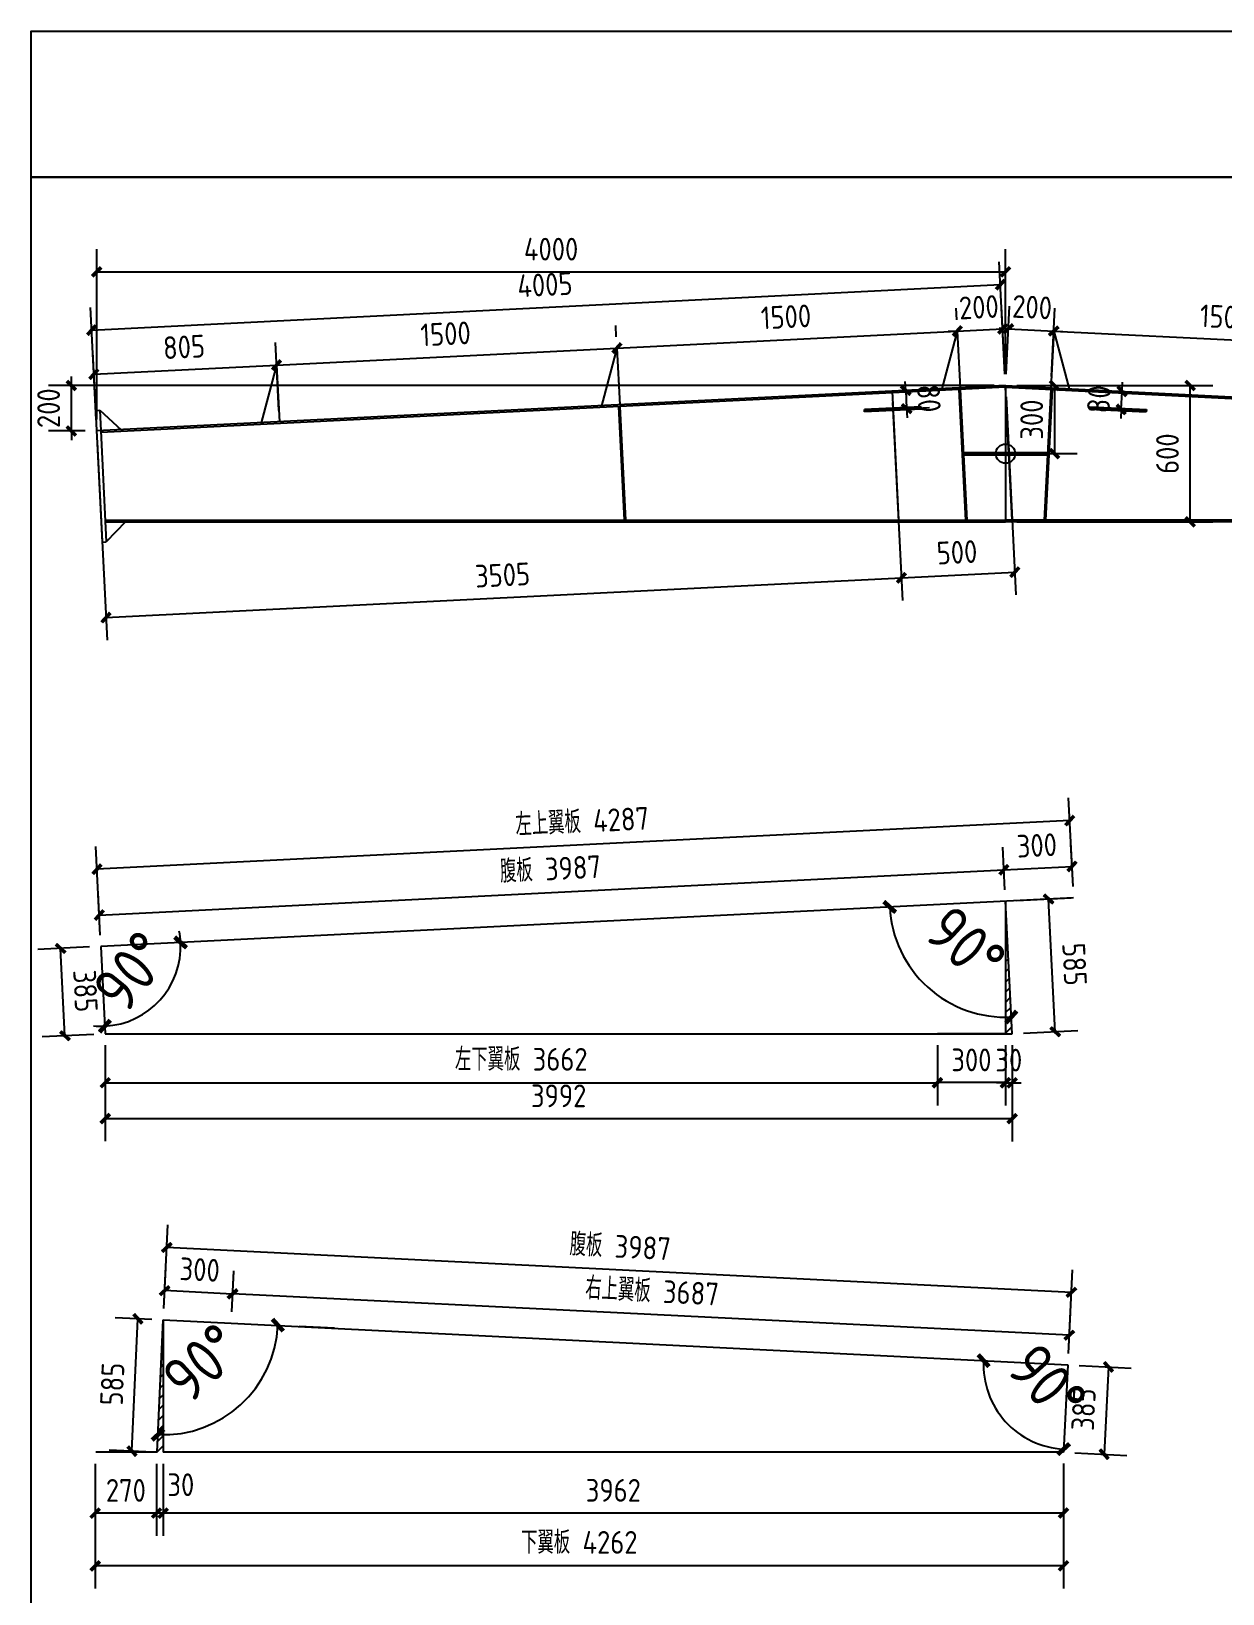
# Model space of a CAD drawing. Extents: x 411778 to 673094, y -11605 to 324395.
# Drawn here: x 440968 to 446213, y 128519 to 135395 of the extents above; entities that cross this region are included whole.
import ezdxf

# ---------------------------------------------------------------- set-up
doc = ezdxf.new("R2010")
doc.units = 0
doc.header["$LTSCALE"] = 1000
doc.header["$MEASUREMENT"] = 0
doc.styles.get("Standard").update_dxf_attribs({"font": 'gbenor.shx', "bigfont": 'gbcbig.shx'})
doc.dimstyles.get("Standard").update_dxf_attribs({"dimscale": 100, "dimtxt": 3.5, "dimasz": 1, "dimexe": 2.5, "dimexo": 3, "dimgap": 1.5, "dimtad": 1, "dimdec": 0, "dimzin": 0, "dimdsep": 46, "dimtxsty": 'Standard', "dimblk": 'ARCHTICK', "dimcen": 0.09, "dimadec": 0, "dimazin": 0, "dimtfac": 1, "dimtdec": 0, "dimtix": 1, "dimtmove": 2, "dimatfit": 3, "dimfxl": 1, "dimtolj": 1, "dimtzin": 0, "dimarcsym": 0})

# ---------------------------------------------------------------- blocks, each defined once
blk = doc.blocks.new('_ArchTick')
at = {"color": 0, "linetype": 'ByBlock', "const_width": 0.4}
blk.add_lwpolyline([(-0.5, -0.5), (0.5, 0.5)], dxfattribs=at)
blk = doc.blocks.new('*D1369')
at = {"color": 3, "lineweight": -2}
for p, q in [((442058, 133726.1), (442043, 134025.8)), ((441254, 133685.9), (441239, 133985.6)), ((441244, 133885.7), (442048, 133925.9))]:
    blk.add_line(p, q, dxfattribs=at)
at = {"layer": 'Defpoints', "color": 0}
for p in [(442048, 133925.9), (441256.5, 133636), (442060.5, 133676.2)]:
    blk.add_point(p, dxfattribs=at)
at = {"color": 3, "lineweight": -2, "xscale": 40, "yscale": 40, "zscale": 40}
for p, rotation in [((442048, 133925.9), 2.862405226121261), ((441244, 133885.7), 182.8624052261213)]:
    blk.add_blockref('_ArchTick', p, dxfattribs=dict(at, rotation=rotation))
at = {"color": 0, "insert": (441641, 134005.7), "char_height": 100, "attachment_point": 5, "rotation": 2.86241}
blk.add_mtext('\\A1;805', dxfattribs=at)
blk = doc.blocks.new('*D1370')
at = {"color": 3, "lineweight": -2}
for p, q in [((443543.6, 134050.7), (443541.1, 134100.7)), ((442058, 133726.1), (442043, 134025.8)), ((442048, 133925.9), (443546.1, 134000.8))]:
    blk.add_line(p, q, dxfattribs=at)
at = {"layer": 'Defpoints', "color": 0}
for p in [(443546.1, 134000.8), (443546.1, 134000.8), (442060.5, 133676.2)]:
    blk.add_point(p, dxfattribs=at)
at = {"color": 3, "lineweight": -2, "xscale": 40, "yscale": 40, "zscale": 40}
for p, rotation in [((443546.1, 134000.8), 2.862405226125675), ((442048, 133925.9), 182.8624052261257)]:
    blk.add_blockref('_ArchTick', p, dxfattribs=dict(at, rotation=rotation))
at = {"color": 0, "insert": (442792, 134063.2), "char_height": 100, "attachment_point": 5, "rotation": 2.86241}
blk.add_mtext('\\A1;1500', dxfattribs=at)
blk = doc.blocks.new('*D1371')
at = {"color": 3, "lineweight": -2}
for p, q in [((445041.7, 134125.6), (445039.2, 134175.6)), ((443543.6, 134050.7), (443541.1, 134100.7)), ((443546.1, 134000.8), (445044.2, 134075.7))]:
    blk.add_line(p, q, dxfattribs=at)
at = {"layer": 'Defpoints', "color": 0}
for p in [(445044.2, 134075.7), (445044.2, 134075.7), (443546.1, 134000.8)]:
    blk.add_point(p, dxfattribs=at)
at = {"color": 3, "lineweight": -2, "xscale": 40, "yscale": 40, "zscale": 40}
for p, rotation in [((445044.2, 134075.7), 2.862405226125675), ((443546.1, 134000.8), 182.8624052261257)]:
    blk.add_blockref('_ArchTick', p, dxfattribs=dict(at, rotation=rotation))
at = {"color": 0, "insert": (444290.2, 134138.1), "char_height": 100, "attachment_point": 5, "rotation": 2.86241}
blk.add_mtext('\\A1;1500', dxfattribs=at)
blk = doc.blocks.new('*D1372')
at = {"color": 3, "lineweight": -2}
for p, q in [((445041.7, 134125.6), (445039.2, 134175.6)), ((445254, 133885.9), (445239, 134185.6)), ((445044.2, 134075.7), (445004.3, 134073.7)), ((445044.2, 134075.7), (445244, 134085.7)), ((445244, 134085.7), (445283.9, 134087.7))]:
    blk.add_line(p, q, dxfattribs=at)
at = {"layer": 'Defpoints', "color": 0}
for p in [(445044.2, 134075.7), (445244, 134085.7), (445256.5, 133836)]:
    blk.add_point(p, dxfattribs=at)
at = {"color": 3, "lineweight": -2, "xscale": 40, "yscale": 40, "zscale": 40}
for p, rotation in [((445044.2, 134075.7), 2.862405226125659), ((445244, 134085.7), 182.8624052261257)]:
    blk.add_blockref('_ArchTick', p, dxfattribs=dict(at, rotation=rotation))
at = {"color": 0, "insert": (445139.1, 134180.6), "char_height": 100, "attachment_point": 5, "rotation": 2.86241}
blk.add_mtext('\\A1;200', dxfattribs=at)
blk = doc.blocks.new('*D1373')
at = {"color": 3, "lineweight": -2}
for p, q in [((445259, 133885.9), (445273.9, 134185.6)), ((445458.7, 133876), (445473.7, 134175.6)), ((445269, 134085.7), (445229, 134087.7)), ((445269, 134085.7), (445468.7, 134075.7)), ((445468.7, 134075.7), (445508.7, 134073.7))]:
    blk.add_line(p, q, dxfattribs=at)
at = {"layer": 'Defpoints', "color": 0}
for p in [(445468.7, 134075.7), (445256.5, 133836), (445456.2, 133826)]:
    blk.add_point(p, dxfattribs=at)
at = {"color": 3, "lineweight": -2, "xscale": 40, "yscale": 40, "zscale": 40}
for p, rotation in [((445269, 134085.7), 357.1375947738866), ((445468.7, 134075.7), 177.1375947738866)]:
    blk.add_blockref('_ArchTick', p, dxfattribs=dict(at, rotation=rotation))
at = {"color": 0, "insert": (445373.8, 134180.6), "char_height": 100, "attachment_point": 5, "rotation": 357.13759}
blk.add_mtext('\\A1;200', dxfattribs=at)
blk = doc.blocks.new('*D1374')
at = {"color": 3, "lineweight": -2}
for p, q in [((445458.7, 133876), (445473.7, 134175.6)), ((446969.3, 134050.7), (446971.8, 134100.7)), ((445468.7, 134075.7), (446966.8, 134000.8))]:
    blk.add_line(p, q, dxfattribs=at)
at = {"layer": 'Defpoints', "color": 0}
for p in [(446966.8, 134000.8), (446966.8, 134000.8), (445456.2, 133826)]:
    blk.add_point(p, dxfattribs=at)
at = {"color": 3, "lineweight": -2, "xscale": 40, "yscale": 40, "zscale": 40}
for p, rotation in [((445468.7, 134075.7), 177.1375947738743), ((446966.8, 134000.8), 357.1375947738744)]:
    blk.add_blockref('_ArchTick', p, dxfattribs=dict(at, rotation=rotation))
at = {"color": 0, "insert": (446222.8, 134138.1), "char_height": 100, "attachment_point": 5, "rotation": 357.13759}
blk.add_mtext('\\A1;1500', dxfattribs=at)
blk = doc.blocks.new('*D1366')
at = {"color": 3, "lineweight": -2}
for p, q in [((445206.5, 133836), (441045, 133836)), ((441145, 133836), (441145, 133876)), ((441145, 133636), (441145, 133836)), ((441206.5, 133636), (441045, 133636)), ((441145, 133636), (441145, 133596))]:
    blk.add_line(p, q, dxfattribs=at)
at = {"layer": 'Defpoints', "color": 0}
for p in [(441145, 133836), (445256.5, 133836), (441256.5, 133636)]:
    blk.add_point(p, dxfattribs=at)
at = {"color": 3, "lineweight": -2, "xscale": 40, "yscale": 40, "zscale": 40}
for p, rotation in [((441145, 133836), 270), ((441145, 133636), 90)]:
    blk.add_blockref('_ArchTick', p, dxfattribs=dict(at, rotation=rotation))
at = {"color": 0, "insert": (441045, 133736), "char_height": 100, "attachment_point": 5, "rotation": 90}
blk.add_mtext('\\A1;200', dxfattribs=at)
blk = doc.blocks.new('*D1367')
at = {"color": 3, "lineweight": -2}
for p, q in [((441256.5, 133686), (441256.5, 134436)), ((445256.5, 133886), (445256.5, 134436)), ((441256.5, 134336), (445256.5, 134336))]:
    blk.add_line(p, q, dxfattribs=at)
at = {"layer": 'Defpoints', "color": 0}
for p in [(445256.5, 134336), (445256.5, 133836), (441256.5, 133636)]:
    blk.add_point(p, dxfattribs=at)
at = {"color": 3, "lineweight": -2, "xscale": 40, "yscale": 40, "zscale": 40, "rotation": 180}
blk.add_blockref('_ArchTick', (441256.5, 134336), dxfattribs=at)
at = {"color": 3, "lineweight": -2, "xscale": 40, "yscale": 40, "zscale": 40}
blk.add_blockref('_ArchTick', (445256.5, 134336), dxfattribs=at)
at = {"color": 0, "insert": (443256.5, 134436), "char_height": 100, "attachment_point": 5}
blk.add_mtext('\\A1;4000', dxfattribs=at)
blk = doc.blocks.new('*D1368')
at = {"color": 3, "lineweight": -2}
for p, q in [((445254, 133885.9), (445229.3, 134379.7)), ((441234.3, 134079.8), (445234.3, 134279.8)), ((441254, 133685.9), (441229.3, 134179.7))]:
    blk.add_line(p, q, dxfattribs=at)
at = {"layer": 'Defpoints', "color": 0}
for p in [(445234.3, 134279.8), (445256.5, 133836), (441256.5, 133636)]:
    blk.add_point(p, dxfattribs=at)
at = {"color": 3, "lineweight": -2, "xscale": 40, "yscale": 40, "zscale": 40}
for p, rotation in [((445234.3, 134279.8), 2.862405226111325), ((441234.3, 134079.8), 182.8624052261113)]:
    blk.add_blockref('_ArchTick', p, dxfattribs=dict(at, rotation=rotation))
at = {"color": 0, "insert": (443229.3, 134279.7), "char_height": 100, "attachment_point": 5, "rotation": 2.86241}
blk.add_mtext('\\A1;4005', dxfattribs=at)
blk = doc.blocks.new('*D1377')
at = {"color": 3, "lineweight": -2}
for p, q in [((444759.6, 133761.1), (444803.2, 132889.6)), ((441259, 133586.1), (441302.5, 132714.6)), ((441297.5, 132814.5), (444798.2, 132989.5))]:
    blk.add_line(p, q, dxfattribs=at)
at = {"layer": 'Defpoints', "color": 0}
for p in [(444757.1, 133811), (441256.5, 133636), (444798.2, 132989.5)]:
    blk.add_point(p, dxfattribs=at)
at = {"color": 3, "lineweight": -2, "xscale": 40, "yscale": 40, "zscale": 40}
for p, rotation in [((444798.2, 132989.5), 2.862405226090842), ((441297.5, 132814.5), 182.8624052260909)]:
    blk.add_blockref('_ArchTick', p, dxfattribs=dict(at, rotation=rotation))
at = {"color": 0, "insert": (443042.9, 133001.9), "char_height": 100, "attachment_point": 5, "rotation": 2.86241}
blk.add_mtext('\\A1;3505', dxfattribs=at)
blk = doc.blocks.new('*D1378')
at = {"color": 3, "lineweight": -2}
for p, q in [((444759.6, 133761.1), (444803.2, 132889.6)), ((445259, 133786.1), (445302.5, 132914.6)), ((444798.2, 132989.5), (445297.5, 133014.5))]:
    blk.add_line(p, q, dxfattribs=at)
at = {"layer": 'Defpoints', "color": 0}
for p in [(445256.5, 133836), (444757.1, 133811), (445297.5, 133014.5)]:
    blk.add_point(p, dxfattribs=at)
at = {"color": 3, "lineweight": -2, "xscale": 40, "yscale": 40, "zscale": 40}
for p, rotation in [((444798.2, 132989.5), 182.8624052260909), ((445297.5, 133014.5), 2.862405226090868)]:
    blk.add_blockref('_ArchTick', p, dxfattribs=dict(at, rotation=rotation))
at = {"color": 0, "insert": (445042.9, 133101.9), "char_height": 100, "attachment_point": 5, "rotation": 2.86241}
blk.add_mtext('\\A1;500', dxfattribs=at)
blk = doc.blocks.new('*D1379')
at = {"color": 3, "lineweight": -2}
for p, q in [((441225, 131364.9), (440997.8, 131353.5)), ((441116.9, 130974.1), (441097.7, 131358.5)), ((441244.2, 130980.5), (441017.1, 130969.1))]:
    blk.add_line(p, q, dxfattribs=at)
at = {"layer": 'Defpoints', "color": 0}
for p in [(441097.7, 131358.5), (441274.9, 131367.4), (441294.1, 130983)]:
    blk.add_point(p, dxfattribs=at)
at = {"color": 3, "lineweight": -2, "xscale": 40, "yscale": 40, "zscale": 40}
for p, rotation in [((441097.7, 131358.5), 92.86240522614227), ((441116.9, 130974.1), 272.8624052261422)]:
    blk.add_blockref('_ArchTick', p, dxfattribs=dict(at, rotation=rotation))
at = {"color": 0, "insert": (441207.2, 131171.3), "char_height": 100, "attachment_point": 5, "rotation": 272.86241}
blk.add_mtext('\\A1;385', dxfattribs=at)
blk = doc.blocks.new('*D1380')
at = {"color": 3, "lineweight": -2}
for p, q in [((445254, 131616.4), (445244.6, 131804.5)), ((441268, 131505.5), (445249.6, 131704.6)), ((441272.4, 131417.3), (441263, 131605.4))]:
    blk.add_line(p, q, dxfattribs=at)
at = {"layer": 'Defpoints', "color": 0}
for p in [(445249.6, 131704.6), (445256.5, 131566.4), (441274.9, 131367.4)]:
    blk.add_point(p, dxfattribs=at)
at = {"color": 3, "lineweight": -2, "xscale": 40, "yscale": 40, "zscale": 40}
for p, rotation in [((445249.6, 131704.6), 2.862405226128246), ((441268, 131505.5), 182.8624052261282)]:
    blk.add_blockref('_ArchTick', p, dxfattribs=dict(at, rotation=rotation))
at = {"color": 0, "insert": (443253.7, 131708.2), "char_height": 100, "attachment_point": 5, "rotation": 2.86241}
blk.add_mtext('\\A1;腹板 3987', dxfattribs=at)
blk = doc.blocks.new('*D1381')
at = {"color": 3, "lineweight": -2}
for p, q in [((445254, 131616.4), (445244.6, 131804.5)), ((445553.7, 131631.4), (445544.3, 131819.4)), ((445249.6, 131704.6), (445549.3, 131719.6))]:
    blk.add_line(p, q, dxfattribs=at)
at = {"layer": 'Defpoints', "color": 0}
for p in [(445549.3, 131719.6), (445256.5, 131566.4), (445556.2, 131581.4)]:
    blk.add_point(p, dxfattribs=at)
at = {"color": 3, "lineweight": -2, "xscale": 40, "yscale": 40, "zscale": 40}
for p, rotation in [((445249.6, 131704.6), 182.8624052261257), ((445549.3, 131719.6), 2.862405226125675)]:
    blk.add_blockref('_ArchTick', p, dxfattribs=dict(at, rotation=rotation))
at = {"color": 0, "insert": (445394.4, 131811.9), "char_height": 100, "attachment_point": 5, "rotation": 2.86241}
blk.add_mtext('\\A1;300', dxfattribs=at)
blk = doc.blocks.new('*D1382')
at = {"color": 3, "lineweight": -2}
for p, q in [((445553.7, 131631.4), (445534.2, 132021.1)), ((445539.2, 131921.2), (441257.9, 131707.2)), ((441272.4, 131417.3), (441252.9, 131807))]:
    blk.add_line(p, q, dxfattribs=at)
at = {"layer": 'Defpoints', "color": 0}
for p in [(441257.9, 131707.2), (445556.2, 131581.4), (441274.9, 131367.4)]:
    blk.add_point(p, dxfattribs=at)
at = {"color": 3, "lineweight": -2, "xscale": 40, "yscale": 40, "zscale": 40}
for p, rotation in [((445539.2, 131921.2), 2.862405226111511), ((441257.9, 131707.2), 182.8624052261115)]:
    blk.add_blockref('_ArchTick', p, dxfattribs=dict(at, rotation=rotation))
at = {"color": 0, "insert": (443393.4, 131917.4), "char_height": 100, "attachment_point": 5, "rotation": 2.86241}
blk.add_mtext('\\A1;左上翼板 4287', dxfattribs=at)
blk = doc.blocks.new('*D1383')
at = {"color": 3, "lineweight": -2}
for p, q in [((445306.5, 131568.9), (445546.1, 131580.9)), ((445475.4, 130991.9), (445446.2, 131575.9)), ((445335.7, 130985), (445575.3, 130996.9))]:
    blk.add_line(p, q, dxfattribs=at)
at = {"layer": 'Defpoints', "color": 0}
for p in [(445256.5, 131566.4), (445446.2, 131575.9), (445285.7, 130982.5)]:
    blk.add_point(p, dxfattribs=at)
at = {"color": 3, "lineweight": -2, "xscale": 40, "yscale": 40, "zscale": 40}
for p, rotation in [((445446.2, 131575.9), 92.86240522611246), ((445475.4, 130991.9), 272.8624052261125)]:
    blk.add_blockref('_ArchTick', p, dxfattribs=dict(at, rotation=rotation))
at = {"color": 0, "insert": (445560.7, 131288.9), "char_height": 100, "attachment_point": 5, "rotation": 272.86241}
blk.add_mtext('\\A1;585', dxfattribs=at)
blk = doc.blocks.new('*D1384')
at = {"color": 3, "lineweight": -2}
for p, q in [((441294.1, 130933), (441294.1, 130667.4)), ((444956.5, 130932.5), (444956.5, 130667)), ((441294.1, 130767.4), (444956.5, 130767))]:
    blk.add_line(p, q, dxfattribs=at)
at = {"layer": 'Defpoints', "color": 0}
for p in [(441294.1, 130983), (444956.5, 130982.5), (444956.5, 130767)]:
    blk.add_point(p, dxfattribs=at)
at = {"color": 3, "lineweight": -2, "xscale": 40, "yscale": 40, "zscale": 40}
for p, rotation in [((441294.1, 130767.4), 179.9928155509552), ((444956.5, 130767), 359.9928155509552)]:
    blk.add_blockref('_ArchTick', p, dxfattribs=dict(at, rotation=rotation))
at = {"color": 0, "insert": (443125.3, 130870.5), "char_height": 100, "attachment_point": 5, "rotation": 359.99282}
blk.add_mtext('\\A1;左下翼板 3662', dxfattribs=at)
blk = doc.blocks.new('*D1385')
at = {"color": 3, "lineweight": -2}
for p, q in [((445256.5, 130932.5), (445256.5, 130667)), ((445285.7, 130932.5), (445285.7, 130666.9)), ((445256.5, 130767), (445216.5, 130767)), ((445256.5, 130767), (445285.7, 130766.9)), ((445285.7, 130766.9), (445325.7, 130766.9))]:
    blk.add_line(p, q, dxfattribs=at)
at = {"layer": 'Defpoints', "color": 0}
for p in [(445256.5, 130982.5), (445285.7, 130982.5), (445285.7, 130766.9)]:
    blk.add_point(p, dxfattribs=at)
at = {"color": 3, "lineweight": -2, "xscale": 40, "yscale": 40, "zscale": 40}
for p, rotation in [((445256.5, 130767), 359.9928155509554), ((445285.7, 130766.9), 179.9928155509554)]:
    blk.add_blockref('_ArchTick', p, dxfattribs=dict(at, rotation=rotation))
at = {"color": 0, "insert": (445271.1, 130867), "char_height": 100, "attachment_point": 5, "rotation": 359.99282}
blk.add_mtext('\\A1;30', dxfattribs=at)
blk = doc.blocks.new('*D1386')
at = {"color": 0, "lineweight": -2}
blk.add_arc((445256.5, 131566.4), 510.3, 182.86241, 272.86241, dxfattribs=at)
at = {"layer": 'Defpoints', "color": 0}
for p in [(445256.5, 131566.4), (445556.2, 131581.4), (441274.9, 131367.4), (444827.9, 131289.6), (445285.7, 130982.5)]:
    blk.add_point(p, dxfattribs=at)
at = {"color": 0, "lineweight": -2, "xscale": 50, "yscale": 50, "zscale": 50}
for p, rotation in [((444746.9, 131541), 92.8624052261116), ((445282, 131056.8), 2.862405226113909)]:
    blk.add_blockref('_ArchTick', p, dxfattribs=dict(at, rotation=rotation))
at = {"color": 0, "insert": (445081.9, 131373.4), "char_height": 200, "attachment_point": 5, "rotation": 317.86241}
blk.add_mtext('\\A1;90°', dxfattribs=at)
blk = doc.blocks.new('*D1387')
at = {"color": 0, "lineweight": -2}
for start, end in [(2.86241, 11.02402), (272.86241, 2.86241), (264.70079, 272.86241)]:
    blk.add_arc((441274.9, 131367.4), 351.3, start, end, dxfattribs=at)
at = {"layer": 'Defpoints', "color": 0}
for p in [(445556.2, 131581.4), (441274.9, 131367.4), (441274.9, 131367.4), (441465.5, 131072.3), (441294.1, 130983)]:
    blk.add_point(p, dxfattribs=at)
at = {"color": 0, "lineweight": -2, "xscale": 50, "yscale": 50, "zscale": 50}
for p, rotation in [((441625.8, 131384.9), 272.8624052261117), ((441292.5, 131016.5), 2.862405226151799)]:
    blk.add_blockref('_ArchTick', p, dxfattribs=dict(at, rotation=rotation))
at = {"color": 0, "insert": (441411.1, 131257), "char_height": 200, "attachment_point": 5, "rotation": 50.96011}
blk.add_mtext('\\A1;90°', dxfattribs=at)
blk = doc.blocks.new('*D1388')
at = {"color": 3, "lineweight": -2}
for p, q in [((441294.1, 130933), (441294.1, 130509.9)), ((445285.7, 130932.5), (445285.7, 130509.4)), ((441294.1, 130609.9), (445285.7, 130609.4))]:
    blk.add_line(p, q, dxfattribs=at)
at = {"layer": 'Defpoints', "color": 0}
for p in [(441294.1, 130983), (445285.7, 130982.5), (445285.7, 130609.4)]:
    blk.add_point(p, dxfattribs=at)
at = {"color": 3, "lineweight": -2, "xscale": 40, "yscale": 40, "zscale": 40}
for p, rotation in [((441294.1, 130609.9), 179.992815550955), ((445285.7, 130609.4), 359.992815550955)]:
    blk.add_blockref('_ArchTick', p, dxfattribs=dict(at, rotation=rotation))
at = {"color": 0, "insert": (443289.9, 130709.7), "char_height": 100, "attachment_point": 5, "rotation": 359.99282}
blk.add_mtext('\\A1;3992', dxfattribs=at)
blk = doc.blocks.new('*D1389')
at = {"color": 3, "lineweight": -2}
for p, q in [((444956.5, 130932.5), (444956.5, 130668)), ((445256.5, 130932.5), (445256.5, 130667.9)), ((445256.5, 130767.9), (444956.5, 130768))]:
    blk.add_line(p, q, dxfattribs=at)
at = {"layer": 'Defpoints', "color": 0}
for p in [(444956.5, 130982.5), (445256.5, 130982.5), (444956.5, 130768)]:
    blk.add_point(p, dxfattribs=at)
at = {"color": 3, "lineweight": -2, "xscale": 40, "yscale": 40, "zscale": 40}
for p, rotation in [((444956.5, 130768), 179.9928155509547), ((445256.5, 130767.9), 359.9928155509547)]:
    blk.add_blockref('_ArchTick', p, dxfattribs=dict(at, rotation=rotation))
at = {"color": 0, "insert": (445106.5, 130868), "char_height": 100, "attachment_point": 5, "rotation": 359.99282}
blk.add_mtext('\\A1;300', dxfattribs=at)
blk = doc.blocks.new('*D1394')
at = {"color": 3, "lineweight": -2}
for p, q in [((441850.8, 129758.6), (441859.8, 129939)), ((445537.3, 129656.4), (441854.8, 129839.1)), ((445533.3, 129575.8), (445542.2, 129756.2))]:
    blk.add_line(p, q, dxfattribs=at)
at = {"layer": 'Defpoints', "color": 0}
for p in [(441854.8, 129839.1), (441848.3, 129708.7), (445530.8, 129525.9)]:
    blk.add_point(p, dxfattribs=at)
at = {"color": 3, "lineweight": -2, "xscale": 40, "yscale": 40, "zscale": 40}
for p, rotation in [((441854.8, 129839.1), 177.158499624351), ((445537.3, 129656.4), 357.158499624351)]:
    blk.add_blockref('_ArchTick', p, dxfattribs=dict(at, rotation=rotation))
at = {"color": 0, "insert": (443701.1, 129850.9), "char_height": 100, "attachment_point": 5, "rotation": 357.1585}
blk.add_mtext('\\A1;右上翼板 3687', dxfattribs=at)
blk = doc.blocks.new('*D1395')
at = {"color": 3, "lineweight": -2}
for p, q in [((441551.6, 129773.4), (441560.5, 129952.4)), ((441850.8, 129758.6), (441859.7, 129937.6)), ((441854.7, 129837.7), (441555.6, 129852.5))]:
    blk.add_line(p, q, dxfattribs=at)
at = {"layer": 'Defpoints', "color": 0}
for p in [(441555.6, 129852.5), (441549.2, 129723.5), (441848.3, 129708.7)]:
    blk.add_point(p, dxfattribs=at)
at = {"color": 3, "lineweight": -2, "xscale": 40, "yscale": 40, "zscale": 40}
for p, rotation in [((441555.6, 129852.5), 177.1584996243503), ((441854.7, 129837.7), 357.1584996243503)]:
    blk.add_blockref('_ArchTick', p, dxfattribs=dict(at, rotation=rotation))
at = {"color": 0, "insert": (441710.1, 129945), "char_height": 100, "attachment_point": 5, "rotation": 357.1585}
blk.add_mtext('\\A1;300', dxfattribs=at)
blk = doc.blocks.new('*D1396')
at = {"color": 3, "lineweight": -2}
for p, q in [((441551.6, 129773.4), (441570, 130142.5)), ((445546.6, 129845), (441565, 130042.6)), ((445533.3, 129575.8), (445551.6, 129944.8))]:
    blk.add_line(p, q, dxfattribs=at)
at = {"layer": 'Defpoints', "color": 0}
for p in [(441565, 130042.6), (441549.2, 129723.5), (445530.8, 129525.9)]:
    blk.add_point(p, dxfattribs=at)
at = {"color": 3, "lineweight": -2, "xscale": 40, "yscale": 40, "zscale": 40}
for p, rotation in [((441565, 130042.6), 177.158499624351), ((445546.6, 129845), 357.158499624351)]:
    blk.add_blockref('_ArchTick', p, dxfattribs=dict(at, rotation=rotation))
at = {"color": 0, "insert": (443560.9, 130046.9), "char_height": 100, "attachment_point": 5, "rotation": 357.1585}
blk.add_mtext('\\A1;腹板 3987', dxfattribs=at)
blk = doc.blocks.new('*D1397')
at = {"color": 3, "lineweight": -2}
for p, q in [((445580.7, 129523.4), (445809.5, 129511.9)), ((445709.6, 129516.9), (445690.4, 129132.5)), ((445561.5, 129139), (445790.3, 129127.5))]:
    blk.add_line(p, q, dxfattribs=at)
at = {"layer": 'Defpoints', "color": 0}
for p in [(445530.8, 129525.9), (445511.6, 129141.5), (445690.4, 129132.5)]:
    blk.add_point(p, dxfattribs=at)
at = {"color": 3, "lineweight": -2, "xscale": 40, "yscale": 40, "zscale": 40}
for p, rotation in [((445709.6, 129516.9), 87.1375947738753), ((445690.4, 129132.5), 267.1375947738753)]:
    blk.add_blockref('_ArchTick', p, dxfattribs=dict(at, rotation=rotation))
at = {"color": 0, "insert": (445600.1, 129329.7), "char_height": 100, "attachment_point": 5, "rotation": 87.13759}
blk.add_mtext('\\A1;385', dxfattribs=at)
blk = doc.blocks.new('*D1398')
at = {"color": 3, "lineweight": -2}
for p, q in [((441499.2, 129725.8), (441338.3, 129733)), ((441411.9, 129146), (441438.2, 129728.5)), ((441472.9, 129143.2), (441312, 129150.5))]:
    blk.add_line(p, q, dxfattribs=at)
at = {"layer": 'Defpoints', "color": 0}
for p in [(441438.2, 129728.5), (441549.2, 129723.5), (441522.9, 129141)]:
    blk.add_point(p, dxfattribs=at)
at = {"color": 3, "lineweight": -2, "xscale": 40, "yscale": 40, "zscale": 40}
for p, rotation in [((441438.2, 129728.5), 87.41582622571491), ((441411.9, 129146), 267.4158262257149)]:
    blk.add_blockref('_ArchTick', p, dxfattribs=dict(at, rotation=rotation))
at = {"color": 0, "insert": (441325.2, 129441.7), "char_height": 100, "attachment_point": 5, "rotation": 87.41583}
blk.add_mtext('\\A1;585', dxfattribs=at)
blk = doc.blocks.new('*D1399')
at = {"color": 0, "lineweight": -2}
blk.add_line((442148.1, 129696.5), (442303.6, 129689.5), dxfattribs=at)
blk.add_arc((441549.2, 129723.5), 505.2, 267.41583, 357.41583, dxfattribs=at)
at = {"layer": 'Defpoints', "color": 0}
for p in [(441549.2, 129723.5), (441549.2, 129723.5), (441848.4, 129710), (441781.8, 129275.1), (441522.9, 129141)]:
    blk.add_point(p, dxfattribs=at)
at = {"color": 0, "lineweight": -2, "xscale": 50, "yscale": 50, "zscale": 50}
for p, rotation in [((442053.8, 129700.7), 87.41582622573154), ((441526.4, 129218.8), 177.4158262257136)]:
    blk.add_blockref('_ArchTick', p, dxfattribs=dict(at, rotation=rotation))
at = {"color": 0, "insert": (441721.3, 129535.1), "char_height": 200, "attachment_point": 5, "rotation": 42.41583}
blk.add_mtext('\\A1;90°', dxfattribs=at)
blk = doc.blocks.new('*D1564')
at = {"color": 3, "lineweight": -2}
for p, q in [((445306.5, 133836), (445572, 133836)), ((445472, 133836), (445472, 133536)), ((445306.5, 133536), (445572, 133536))]:
    blk.add_line(p, q, dxfattribs=at)
at = {"layer": 'Defpoints', "color": 0}
for p in [(445256.5, 133836), (445256.5, 133536), (445472, 133536)]:
    blk.add_point(p, dxfattribs=at)
at = {"color": 3, "lineweight": -2, "xscale": 40, "yscale": 40, "zscale": 40}
for p, rotation in [((445472, 133836), 90), ((445472, 133536), 270)]:
    blk.add_blockref('_ArchTick', p, dxfattribs=dict(at, rotation=rotation))
at = {"color": 0, "insert": (445372, 133686), "char_height": 100, "attachment_point": 5, "rotation": 90}
blk.add_mtext('\\A1;300', dxfattribs=at)
blk = doc.blocks.new('*D1713')
at = {"color": 0, "lineweight": -2}
blk.add_arc((445530.8, 129525.9), 371.1, 177.13759, 267.13759, dxfattribs=at)
at = {"layer": 'Defpoints', "color": 0}
for p in [(441848.4, 129710), (445530.8, 129525.9), (445530.8, 129525.9), (445200.5, 129356.6), (445511.6, 129141.5)]:
    blk.add_point(p, dxfattribs=at)
at = {"color": 0, "lineweight": -2, "xscale": 50, "yscale": 50, "zscale": 50}
for p, rotation in [((445160.1, 129544.4), 87.1375947738881), ((445512.3, 129155.2), 357.1375947738694)]:
    blk.add_blockref('_ArchTick', p, dxfattribs=dict(at, rotation=rotation))
at = {"color": 0, "insert": (445441, 129444.6), "char_height": 200, "attachment_point": 5, "rotation": 312.13759}
blk.add_mtext('\\A1;90°', dxfattribs=at)
blk = doc.blocks.new('*D2562')
at = {"color": 3, "lineweight": -2}
for p, q in [((444807, 133813.5), (444917.3, 133819)), ((444817.5, 133814.1), (444815.5, 133854)), ((444817.5, 133814.1), (444821.5, 133734.1)), ((444811, 133733.6), (444921.3, 133739.1)), ((444821.5, 133734.1), (444823.5, 133694.2))]:
    blk.add_line(p, q, dxfattribs=at)
at = {"layer": 'Defpoints', "color": 0}
for p in [(444757.1, 133811), (444761.1, 133731.1), (444821.5, 133734.1)]:
    blk.add_point(p, dxfattribs=at)
at = {"color": 3, "lineweight": -2, "xscale": 40, "yscale": 40, "zscale": 40}
for p, rotation in [((444817.5, 133814.1), 272.8624052261346), ((444821.5, 133734.1), 92.86240522613465)]:
    blk.add_blockref('_ArchTick', p, dxfattribs=dict(at, rotation=rotation))
at = {"color": 0, "insert": (444919.3, 133779.1), "char_height": 100, "attachment_point": 5, "rotation": 272.86241}
blk.add_mtext('\\A1;80', dxfattribs=at)
blk = doc.blocks.new('*D2565')
at = {"color": 3, "lineweight": -2}
for p, q in [((445769.5, 133810.3), (445771.5, 133850.3)), ((445765.5, 133730.6), (445769.5, 133810.3)), ((445805.7, 133808.5), (445869.4, 133805.4)), ((445765.5, 133730.6), (445763.5, 133690.6)), ((445801.7, 133728.8), (445865.4, 133725.6))]:
    blk.add_line(p, q, dxfattribs=at)
at = {"layer": 'Defpoints', "color": 0}
for p in [(445755.7, 133811), (445769.5, 133810.3), (445751.7, 133731.3)]:
    blk.add_point(p, dxfattribs=at)
at = {"color": 3, "lineweight": -2, "xscale": 40, "yscale": 40, "zscale": 40}
for p, rotation in [((445769.5, 133810.3), 267.1375947739143), ((445765.5, 133730.6), 87.13759477391432)]:
    blk.add_blockref('_ArchTick', p, dxfattribs=dict(at, rotation=rotation))
at = {"color": 0, "insert": (445667.6, 133775.5), "char_height": 100, "attachment_point": 5, "rotation": 87.13759}
blk.add_mtext('\\A1;80', dxfattribs=at)
blk = doc.blocks.new('*D3325')
at = {"color": 3, "lineweight": -2}
for p, q in [((441549.2, 129091), (441549.2, 128773.5)), ((445511.6, 129091.5), (445511.6, 128773.9)), ((445511.6, 128873.9), (441549.2, 128873.5))]:
    blk.add_line(p, q, dxfattribs=at)
at = {"layer": 'Defpoints', "color": 0}
for p in [(441549.2, 129141), (445511.6, 129141.5), (441549.2, 128873.5)]:
    blk.add_point(p, dxfattribs=at)
at = {"color": 3, "lineweight": -2, "xscale": 40, "yscale": 40, "zscale": 40}
for p, rotation in [((441549.2, 128873.5), 180.0071844490455), ((445511.6, 128873.9), 0.007184449045443131)]:
    blk.add_blockref('_ArchTick', p, dxfattribs=dict(at, rotation=rotation))
at = {"color": 0, "insert": (443530.4, 128973.7), "char_height": 100, "attachment_point": 5, "rotation": 0.00718}
blk.add_mtext('\\A1;3962', dxfattribs=at)
blk = doc.blocks.new('*D3326')
at = {"color": 3, "lineweight": -2}
for p, q in [((441250, 129091), (441250.1, 128773.4)), ((441549.2, 129091), (441549.2, 128773.5)), ((441549.2, 128873.5), (441250.1, 128873.4))]:
    blk.add_line(p, q, dxfattribs=at)
at = {"layer": 'Defpoints', "color": 0}
for p in [(441250, 129141), (441549.2, 129141), (441250.1, 128873.4)]:
    blk.add_point(p, dxfattribs=at)
at = {"color": 3, "lineweight": -2, "xscale": 40, "yscale": 40, "zscale": 40}
for p, rotation in [((441250.1, 128873.4), 180.007184448973), ((441549.2, 128873.5), 0.007184448973021063)]:
    blk.add_blockref('_ArchTick', p, dxfattribs=dict(at, rotation=rotation))
at = {"color": 0, "insert": (441626.9, 128998.4), "char_height": 100, "attachment_point": 5, "rotation": 0.00718}
blk.add_mtext('\\A1;30', dxfattribs=at)
blk = doc.blocks.new('*D3324')
at = {"color": 3, "lineweight": -2}
for p, q in [((441250, 129091), (441250.1, 128541)), ((445511.6, 129091.5), (445511.6, 128541.5)), ((445511.6, 128641.5), (441250.1, 128641))]:
    blk.add_line(p, q, dxfattribs=at)
at = {"layer": 'Defpoints', "color": 0}
for p in [(441250, 129141), (445511.6, 129141.5), (441250.1, 128641)]:
    blk.add_point(p, dxfattribs=at)
at = {"color": 3, "lineweight": -2, "xscale": 40, "yscale": 40, "zscale": 40}
for p, rotation in [((441250.1, 128641), 180.0066801557777), ((445511.6, 128641.5), 0.006680155777738506)]:
    blk.add_blockref('_ArchTick', p, dxfattribs=dict(at, rotation=rotation))
at = {"color": 0, "insert": (443380.8, 128744.6), "char_height": 100, "attachment_point": 5, "rotation": 0.00668}
blk.add_mtext('\\A1;下翼板 4262', dxfattribs=at)
blk = doc.blocks.new('*D3327')
at = {"color": 3, "lineweight": -2}
for p, q in [((441250, 129091), (441250, 128773.4)), ((441520, 129091), (441520, 128773.4)), ((441520, 128873.4), (441250, 128873.4))]:
    blk.add_line(p, q, dxfattribs=at)
at = {"layer": 'Defpoints', "color": 0}
for p in [(441250, 129141), (441520, 129141), (441250, 128873.4)]:
    blk.add_point(p, dxfattribs=at)
at = {"color": 3, "lineweight": -2, "xscale": 40, "yscale": 40, "zscale": 40}
for p, rotation in [((441250, 128873.4), 179.9999999999691), ((441520, 128873.4), 359.9999999999691)]:
    blk.add_blockref('_ArchTick', p, dxfattribs=dict(at, rotation=rotation))
at = {"color": 0, "insert": (441385, 128973.4), "char_height": 100, "attachment_point": 5}
blk.add_mtext('\\A1;270', dxfattribs=at)
blk = doc.blocks.new('*D3389')
at = {"color": 3, "lineweight": -2}
for p, q in [((445306.5, 133836), (446169.5, 133836)), ((446069.5, 133236), (446069.5, 133836)), ((445306.5, 133236), (446169.5, 133236))]:
    blk.add_line(p, q, dxfattribs=at)
at = {"layer": 'Defpoints', "color": 0}
for p in [(445256.5, 133836), (446069.5, 133836), (445256.5, 133236)]:
    blk.add_point(p, dxfattribs=at)
at = {"color": 3, "lineweight": -2, "xscale": 40, "yscale": 40, "zscale": 40}
for p, rotation in [((446069.5, 133836), 90), ((446069.5, 133236), 270)]:
    blk.add_blockref('_ArchTick', p, dxfattribs=dict(at, rotation=rotation))
at = {"color": 0, "insert": (445969.5, 133536), "char_height": 100, "attachment_point": 5, "rotation": 90}
blk.add_mtext('\\A1;600', dxfattribs=at)

msp = doc.modelspace()

# ---------------------------------------------------------------- hatches: boundary and pattern name
h = msp.add_hatch()
h.set_pattern_fill('ANSI31', color=256, scale=20, style=0)
h.set_pattern_definition([(45, (0.063, -545.045), (-22.4506403, 22.4506403), [])])
h.paths.add_polyline_path([(445256.5, 131566.4), (445256.5, 130982.5), (445285.7, 130982.5)])
h = msp.add_hatch()
h.set_pattern_fill('ANSI31', color=256, scale=20, style=0)
h.set_pattern_definition([(45, (265.16, -545.045), (-22.4506403, 22.4506403), [])])
h.paths.add_polyline_path([(441549.2, 129723.5), (441522.9, 129141), (441549.2, 129141)])

# ---------------------------------------------------------------- linework, layer by layer
for p, q in [((445044.2, 134075.7), (444976.8, 133822)), ((445044.2, 134075.7), (445056.7, 133826)), ((445468.7, 134075.7), (445456.2, 133826)), ((445468.7, 134075.7), (445536.1, 133822)), ((443546.1, 134000.8), (443478.7, 133747.1)), ((443546.1, 134000.8), (443558.6, 133751.1)), ((442048, 133925.9), (441980.6, 133672.2)), ((442048, 133925.9), (442060.5, 133676.2)), ((445256.5, 133836), (441256.5, 133636)), ((445256.5, 133828), (441274.8, 133628.9)), ((445051.1, 133817.7), (445079.8, 133244)), ((445057.1, 133818), (445085.8, 133244)), ((445256.5, 133836), (445256.5, 133236)), ((445256.5, 133836), (449256.5, 133636)), ((445256.5, 133836), (445256.5, 133236)), ((445256.5, 133836), (445256.5, 133536)), ((445256.5, 133836), (445256.5, 133536)), ((445256.5, 133828), (449238.1, 133628.9)), ((445455.8, 133818), (445427.1, 133244)), ((445461.8, 133817.7), (445433.1, 133244)), ((444757.1, 133811), (444785.4, 133244.1)), ((441252, 133725.9), (441270, 133726.8)), ((441270, 133726.8), (441364.3, 133641.4)), ((443553, 133742.8), (443577.9, 133244.2)), ((443559, 133743.1), (443583.9, 133244.2)), ((444885.7, 133742.4), (444636, 133729.9)), ((444636.5, 133719.9), (444636, 133729.9)), ((444886.2, 133732.4), (444636.5, 133719.9)), ((444761.3, 133726.1), (444760.8, 133736.1)), ((444885.7, 133742.4), (444886.2, 133732.4)), ((445626.6, 133732.5), (445627.1, 133742.5)), ((445626.6, 133732.5), (445876.3, 133720.1)), ((445627.1, 133742.5), (445876.8, 133730)), ((445751.5, 133726.3), (445752, 133736.2)), ((445876.8, 133730), (445876.3, 133720.1)), ((445071, 133541), (445442, 133541)), ((445256.5, 133536), (445071.2, 133536)), ((445071.5, 133531), (445441.5, 133531)), ((441294.1, 133244.5), (445256.5, 133244)), ((441294.5, 133236.5), (445256.5, 133236)), ((441383.6, 133236.5), (441298.9, 133147.5)), ((449218.9, 133244.5), (445256.5, 133244)), ((449218.5, 133236.5), (445256.5, 133236)), ((441280.9, 133146.6), (441298.9, 133147.5)), ((445556.2, 131581.4), (441274.9, 131367.4)), ((445256.5, 131566.4), (445256.5, 130982.5)), ((441294.1, 130983), (445256.5, 130982.5)), ((445256.5, 130982.5), (445285.7, 130982.5)), ((441522.9, 129141), (441549.2, 129723.5)), ((441549.2, 129723.5), (441549.2, 129141)), ((441848.4, 129710), (445530.8, 129525.9)), ((441522.9, 129141), (441252.9, 129141)), ((445511.6, 129141.5), (441549.2, 129141))]:
    msp.add_line(p, q)
at = {"color": 1}
for p, q in [((445285.6, 133245.5), (445256.5, 133828)), ((444885.9, 133737.4), (444636.2, 133724.9)), ((445626.9, 133737.5), (445876.6, 133725)), ((445071.2, 133536), (445441.7, 133536)), ((445285.7, 130982.5), (445256.5, 131566.4))]:
    msp.add_line(p, q, dxfattribs=at)
at = {"color": 0}
for p, q in [((441252, 133725.9), (441280.9, 133146.6)), ((441270, 133726.8), (441298.9, 133147.5)), ((441274.9, 131367.4), (441294.1, 130983)), ((445530.8, 129525.9), (445511.6, 129141.5))]:
    msp.add_line(p, q, dxfattribs=at)
at = {"color": 2}
for p, q in [((445256.5, 130982.5), (444956.5, 130982.5)), ((441549.2, 129723.5), (441848.4, 129710))]:
    msp.add_line(p, q, dxfattribs=at)
for points in [[(449368.5, 134753), (440968.5, 134753), (440968.5, 135395), (449368.5, 135395)], [(440968.5, 134753), (449368.5, 134753), (449368.5, 122873), (440968.5, 122873)]]:
    msp.add_lwpolyline(points, close=True)
msp.add_circle((445256.5, 133536), 42.5)

# ---------------------------------------------------------------- dimensions: what is measured, and where the dimension line sits
dim = msp.add_linear_dim(base=(445256.5, 134336), p1=(441256.5, 133636), p2=(445256.5, 133836), dimstyle='Standard', override={"dimtxt": 1, "dimasz": 0.4, "dimexe": 1, "dimexo": 0.5, "dimgap": 0.5, "dimclrd": 3, "dimclre": 3})
dim.commit()
dim.dimension.update_dxf_attribs({"geometry": '*D1367', "text_midpoint": (443256.5, 134436)})
for p1, p2, distance, picture, middle in [((441256.5, 133636), (445256.5, 133836), 444.3, '*D1368', (443229.3, 134279.7)), ((445256.5, 133836), (445456.2, 133826), 250, '*D1373', (445373.8, 134180.6)), ((441256.5, 133636), (442060.5, 133676.2), 250, '*D1369', (441641, 134005.7)), ((444757.1, 133811), (444761.1, 133731.1), 60.5, '*D2562', (444919.3, 133779.1)), ((445256.5, 133236), (445256.5, 133836), -813, '*D3389', (445969.5, 133536)), ((445751.7, 133731.3), (445755.7, 133811), -13.8, '*D2565', (445667.6, 133775.5)), ((441256.5, 133636), (444757.1, 133811), -822.5, '*D1377', (443042.9, 133001.9)), ((445285.7, 130982.5), (445256.5, 131566.4), -189.9, '*D1383', (445560.7, 131288.9)), ((441294.1, 130983), (441274.9, 131367.4), 177.4, '*D1379', (441207.2, 131171.3)), ((441294.1, 130983), (445285.7, 130982.5), -373, '*D1388', (443289.9, 130709.7)), ((445256.5, 130982.5), (444956.5, 130982.5), 214.5, '*D1389', (445106.5, 130868)), ((445530.8, 129525.9), (445511.6, 129141.5), 179.1, '*D1397', (445600.1, 129329.7)), ((441520, 129141), (441250, 129141), 267.5, '*D3327', (441385, 128973.4)), ((445511.6, 129141.5), (441549.2, 129141), 267.5, '*D3325', (443530.4, 128973.7))]:
    dim = msp.add_aligned_dim(p1=p1, p2=p2, distance=distance, dimstyle='Standard', override={"dimtxt": 1, "dimasz": 0.4, "dimexe": 1, "dimexo": 0.5, "dimgap": 0.5, "dimclrd": 3, "dimclre": 3})
    dim.commit()
    dim.dimension.update_dxf_attribs({"geometry": picture, "text_midpoint": middle})
for base, p1, p2, angle, picture, middle in [((445244, 134085.7), (445044.2, 134075.7), (445256.5, 133836), 182.86241, '*D1372', (445139.1, 134180.6)), ((445044.2, 134075.7), (443546.1, 134000.8), (445044.2, 134075.7), 182.86241, '*D1371', (444290.2, 134138.1)), ((446966.8, 134000.8), (445456.2, 133826), (446966.8, 134000.8), 177.13759, '*D1374', (446222.8, 134138.1)), ((443546.1, 134000.8), (442060.5, 133676.2), (443546.1, 134000.8), 182.86241, '*D1370', (442792, 134063.2)), ((441145, 133836), (441256.5, 133636), (445256.5, 133836), 90, '*D1366', (441045, 133736)), ((445297.5, 133014.5), (444757.1, 133811), (445256.5, 133836), 182.86241, '*D1378', (445042.9, 133101.9)), ((445472, 133536), (445256.5, 133836), (445256.5, 133536), 90, '*D1564', (445372, 133686)), ((445549.3, 131719.6), (445256.5, 131566.4), (445556.2, 131581.4), 182.86241, '*D1381', (445394.4, 131811.9)), ((441555.5658, 129852.5427), (441848.3169, 129708.6502), (441549.1607, 129723.4986), 357.1585, '*D1395', (441710.1011, 129944.9956))]:
    dim = msp.add_linear_dim(base=base, p1=p1, p2=p2, angle=angle, dimstyle='Standard', override={"dimtxt": 1, "dimasz": 0.4, "dimexe": 1, "dimexo": 0.5, "dimgap": 0.5, "dimclrd": 3, "dimclre": 3})
    dim.commit()
    dim.dimension.update_dxf_attribs({"geometry": picture, "text_midpoint": middle})
for p1, p2, distance, text, picture, middle in [((445556.2, 131581.4), (441274.9, 131367.4), -340.2, '左上翼板 4287', '*D1382', (443393.4, 131917.4)), ((441274.9, 131367.4), (445256.5, 131566.4), 138.3, '腹板 3987', '*D1380', (443253.7, 131708.2)), ((441294.1, 130983), (444956.5, 130982.5), -215.5, '左下翼板 3662', '*D1384', (443125.3, 130870.5)), ((445530.8, 129525.9), (441549.2, 129723.5), -319.5, '腹板 3987', '*D1396', (443560.9, 130046.9)), ((445530.8, 129525.9), (441848.3, 129708.7), -130.7, '右上翼板 3687', '*D1394', (443701.1, 129850.9)), ((441522.9, 129141), (441549.2, 129723.5), 111, '585', '*D1398', (441325.2, 129441.7)), ((445511.6, 129141.5), (441250, 129141), 500, '下翼板 4262', '*D3324', (443380.8, 128744.6))]:
    dim = msp.add_aligned_dim(p1=p1, p2=p2, distance=distance, text=text, dimstyle='Standard', override={"dimtxt": 1, "dimasz": 0.4, "dimexe": 1, "dimexo": 0.5, "dimgap": 0.5, "dimclrd": 3, "dimclre": 3})
    dim.commit()
    dim.dimension.update_dxf_attribs({"geometry": picture, "text_midpoint": middle})
at = {"color": 1}
dim = msp.add_angular_dim_2l(base=(441465.5, 131072.3), line1=((445556.2, 131581.4), (441274.9, 131367.4)), line2=((441274.9, 131367.4), (441294.1, 130983)), dimstyle='Standard', override={"dimtxt": 2, "dimasz": 0.5}, dxfattribs=at)
dim.commit()
dim.dimension.update_dxf_attribs({"geometry": '*D1387', "text_midpoint": (441411.1, 131257), "dimtype": 162})
for base, line1, line2, picture, middle in [((444827.9, 131289.6), ((445285.7, 130982.5), (445256.5, 131566.4)), ((445556.2, 131581.4), (441274.9, 131367.4)), '*D1386', (445081.9, 131373.4)), ((441781.8, 129275.1), ((441549.2, 129723.5), (441848.4, 129710)), ((441522.9, 129141), (441549.2, 129723.5)), '*D1399', (441721.3, 129535.1)), ((445200.5, 129356.6), ((445530.8, 129525.9), (445511.6, 129141.5)), ((441848.4, 129710), (445530.8, 129525.9)), '*D1713', (445441, 129444.6))]:
    dim = msp.add_angular_dim_2l(base=base, line1=line1, line2=line2, dimstyle='Standard', override={"dimtxt": 2, "dimasz": 0.5}, dxfattribs=at)
    dim.commit()
    dim.dimension.update_dxf_attribs({"geometry": picture, "text_midpoint": middle})
dim = msp.add_linear_dim(base=(445285.7, 130766.9), p1=(445256.5, 130982.5), p2=(445285.7, 130982.5), angle=179.99282, text='30', dimstyle='Standard', override={"dimtxt": 1, "dimasz": 0.4, "dimexe": 1, "dimexo": 0.5, "dimgap": 0.5, "dimclrd": 3, "dimclre": 3})
dim.commit()
dim.dimension.update_dxf_attribs({"geometry": '*D1385', "text_midpoint": (445271.1, 130867)})
dim = msp.add_linear_dim(base=(441250.1, 128873.4), p1=(441549.2, 129141), p2=(441250, 129141), angle=0.00718, text='30', dimstyle='Standard', override={"dimtxt": 1, "dimasz": 0.4, "dimexe": 1, "dimexo": 0.5, "dimgap": 0.5, "dimclrd": 3, "dimclre": 3})
dim.commit()
dim.dimension.update_dxf_attribs({"geometry": '*D3326', "text_midpoint": (441626.9, 128998.4), "dimtype": 160})

doc.saveas('drawing.dxf')
